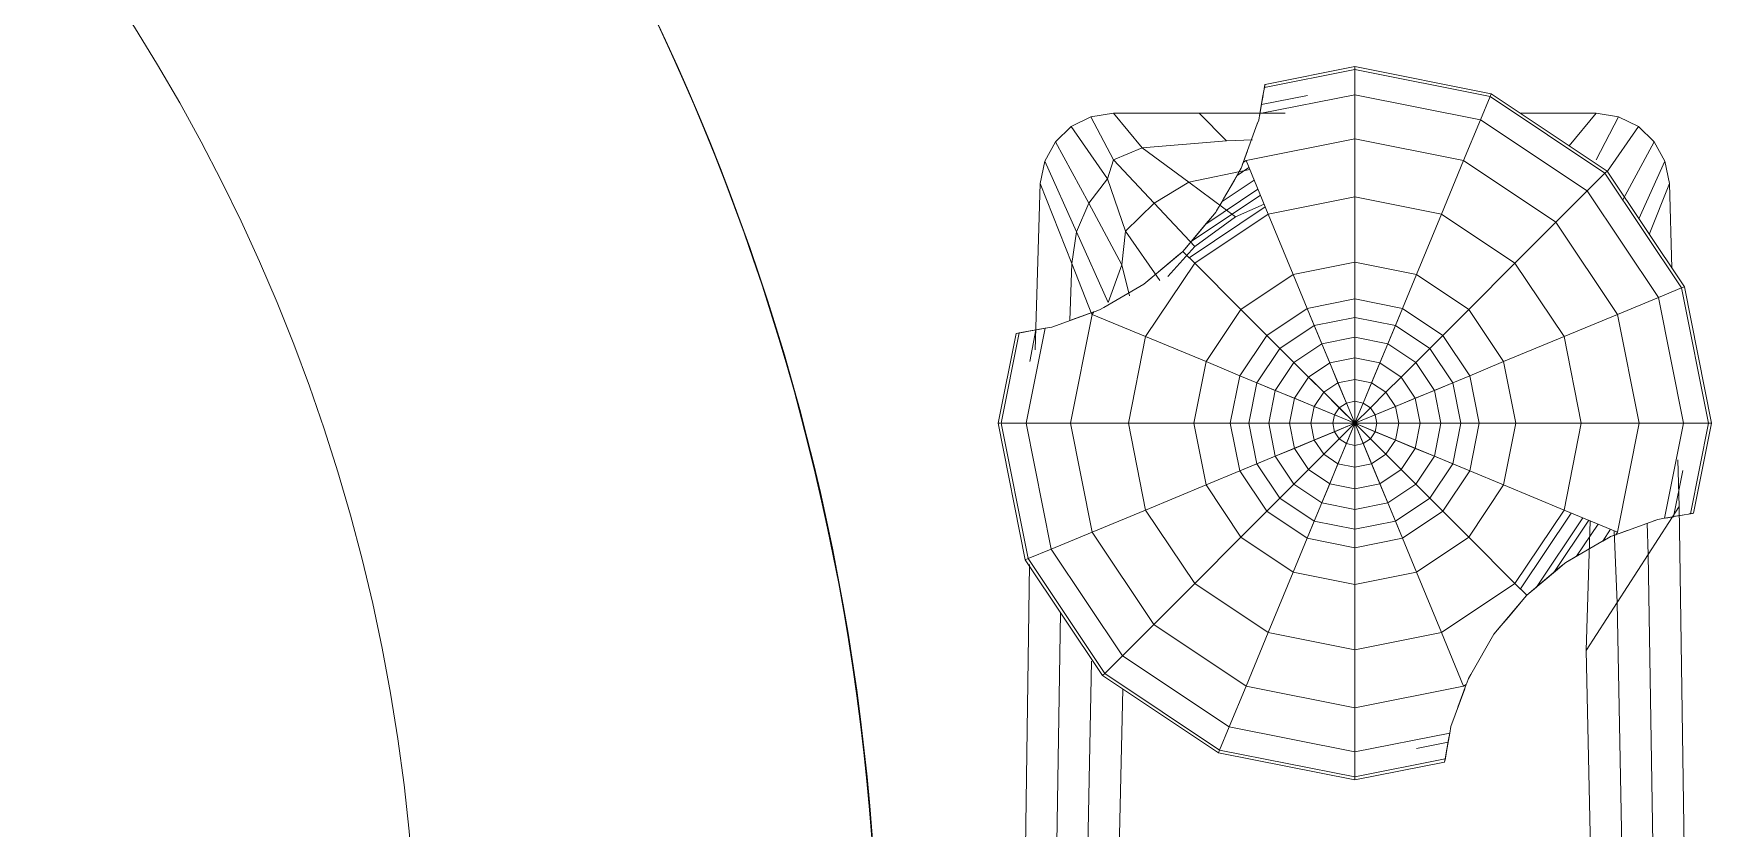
# Model space of a CAD drawing. Header units: inches. Extents: x 22 to 382261, y 22 to 371281.
# Drawn here: x 144686.1 to 144831.7, y 259341.5 to 259410.5 of the extents above; entities that cross this region are included whole.
import ezdxf

# ---------------------------------------------------------------- set-up
doc = ezdxf.new("R2010")
doc.units = ezdxf.units.IN
doc.header["$MEASUREMENT"] = 0
for name, color, linetype, lineweight in [('G-IMPT', 8, 'Continuous', 9), ('P-SANR-FIXT', 6, 'Continuous', 9), ('Q-CASE', 31, 'Continuous', 9)]:
    doc.layers.add(name, color=color, linetype=linetype, lineweight=lineweight)

# ---------------------------------------------------------------- blocks, each defined once
blk = doc.blocks.new('Modern_Vanity_9451 - Modern Vanity-784097-01-Ground floor DIMENSION PLAN')
at = {"layer": 'G-IMPT'}
for p, q in [((70.32, -9.51), (82.16, -7.16)), ((82.16, -7.16), (89.95, -8.71)), ((82.16, -7.42), (82.16, -7.16)), ((70.42, -9.76), (82.16, -7.42)), ((82.16, -9.59), (82.16, -7.42)), ((82.16, -7.42), (90, -8.98)), ((89.95, -8.71), (89.95, -8.72)), ((89.97, -8.8), (89.95, -8.71)), ((89.97, -8.8), (89.95, -8.72)), ((89.95, -8.72), (90.02, -9.09)), ((70.32, -9.51), (60.28, -16.22)), ((70.42, -9.76), (60.47, -16.41)), ((70.42, -9.76), (70.32, -9.51)), ((71.25, -11.76), (70.42, -9.76)), ((71.25, -11.76), (82.16, -9.59)), ((82.16, -13.42), (82.16, -9.59)), ((82.16, -9.59), (90.4, -11.23)), ((85.33, -10.08), (89.39, -9.95)), ((86.26, -9.65), (90.26, -10.44)), ((89.39, -9.95), (119.02, -9.53)), ((93.55, -12.65), (89.39, -9.95)), ((89.97, -8.8), (89.98, -8.88)), ((90, -8.98), (89.98, -8.88)), ((90.13, -9.7), (90, -8.98)), ((90.17, -9.95), (90.12, -9.66)), ((90.4, -11.23), (90.13, -9.7)), ((90.25, -10.41), (90.17, -9.95)), ((57.74, -12.12), (59.41, -11.2)), ((59.41, -11.2), (61.36, -10.81)), ((64.43, -13.45), (59.41, -11.2)), ((61.36, -10.81), (68.71, -10.59)), ((65.77, -12.55), (61.36, -10.81)), ((90.25, -10.41), (90.26, -10.44)), ((90.26, -10.44), (90.38, -11.13)), ((90.5, -11.8), (90.4, -11.23)), ((56.42, -13.5), (57.74, -12.12)), ((62.78, -14.86), (57.74, -12.12)), ((71.25, -11.76), (62, -17.94)), ((72.71, -15.3), (71.25, -11.76)), ((90.5, -11.8), (90.62, -12.13)), ((90.63, -12.16), (90.56, -11.98)), ((90.62, -12.13), (91.69, -15.08)), ((90.81, -12.75), (93.55, -12.65)), ((93.55, -12.65), (120.4, -12.21)), ((97.7, -15.35), (93.55, -12.65)), ((55.56, -15.21), (56.42, -13.5)), ((60.28, -16.17), (56.42, -13.5)), ((72.71, -15.3), (82.16, -13.42)), ((82.16, -18.46), (82.16, -13.42)), ((82.16, -13.42), (91.6, -15.3)), ((91.46, -14.46), (91.92, -15.71)), ((91.46, -14.46), (91.93, -15.72)), ((55.25, -17.17), (55.56, -15.21)), ((59.31, -17.16), (55.56, -15.21)), ((72.71, -15.3), (64.71, -20.65)), ((74.64, -19.95), (72.71, -15.3)), ((89.68, -19.95), (91.6, -15.3)), ((91.35, -15.91), (92.38, -16.59)), ((91.48, -15.6), (97.7, -15.35)), ((91.6, -15.3), (91.82, -15.45)), ((91.69, -15.08), (91.86, -15.56)), ((91.69, -15.08), (91.99, -15.91)), ((91.69, -15.08), (91.79, -15.34)), ((91.86, -15.56), (91.79, -15.34)), ((91.82, -15.45), (91.79, -15.34)), ((91.86, -15.56), (91.82, -15.45)), ((91.92, -15.71), (91.86, -15.56)), ((91.92, -15.71), (91.93, -15.72)), ((91.93, -15.72), (91.96, -15.83)), ((91.96, -15.83), (92.01, -15.96)), ((91.99, -15.91), (92.01, -15.96)), ((92.01, -15.96), (92.22, -16.32)), ((92.01, -15.96), (92.38, -16.59)), ((97.7, -15.35), (121.79, -14.89)), ((101.87, -18.04), (97.7, -15.35)), ((53.57, -26.26), (60.28, -16.22)), ((53.82, -26.36), (60.47, -16.41)), ((55.25, -23.75), (55.25, -17.17)), ((58.09, -19.5), (55.25, -17.17)), ((60.47, -16.41), (60.28, -16.22)), ((60.28, -16.22), (60.47, -16.41)), ((62, -17.94), (60.47, -16.41)), ((60.47, -16.41), (62, -17.94)), ((90.9, -17), (93.68, -18.86)), ((92.22, -16.32), (94.23, -19.8)), ((92.38, -16.59), (92.61, -17)), ((93.55, -18.63), (92.61, -17)), ((55.82, -27.19), (62, -17.94)), ((64.71, -20.65), (62, -17.94)), ((62, -17.94), (64.71, -20.65)), ((74.64, -19.95), (82.16, -18.46)), ((82.16, -24.13), (82.16, -18.46)), ((82.16, -18.46), (89.68, -19.95)), ((90.35, -18.32), (96.36, -22.33)), ((90.57, -17.8), (95.09, -20.83)), ((101.87, -18.04), (90.62, -17.68)), ((93.62, -18.75), (93.55, -18.63)), ((93.62, -18.75), (93.68, -18.86)), ((93.68, -18.86), (94.15, -19.66)), ((123.18, -17.57), (101.87, -18.04)), ((74.64, -19.95), (68.27, -24.21)), ((76.81, -25.19), (74.64, -19.95)), ((87.51, -25.19), (89.68, -19.95)), ((96.05, -24.21), (89.68, -19.95)), ((89.94, -19.33), (96.53, -23.73)), ((96.53, -23.73), (89.94, -19.33)), ((94.23, -19.8), (94.15, -19.66)), ((94.23, -19.8), (94.65, -20.3)), ((94.23, -19.8), (94.33, -19.92)), ((94.33, -19.92), (94.84, -20.53)), ((94.65, -20.3), (96.9, -22.98)), ((59.36, -28.66), (64.71, -20.65)), ((68.27, -24.21), (64.71, -20.65)), ((64.71, -20.65), (68.27, -24.21)), ((97.07, -23.19), (94.84, -20.53)), ((94.84, -20.53), (94.88, -20.57)), ((97.07, -23.19), (94.88, -20.57)), ((94.88, -20.57), (95.09, -20.83)), ((95.09, -20.83), (96.14, -22.08)), ((96.05, -24.21), (97.07, -23.19)), ((96.14, -22.08), (96.36, -22.33)), ((97.07, -23.19), (96.36, -22.33)), ((96.53, -23.73), (97.07, -23.19)), ((97.07, -23.19), (96.9, -22.98)), ((97.28, -23.36), (97.07, -23.19)), ((97.09, -23.2), (97.07, -23.19)), ((97.09, -23.2), (97.65, -23.67)), ((64.01, -30.58), (68.27, -24.21)), ((72.28, -28.22), (68.27, -24.21)), ((68.27, -24.21), (72.28, -28.22)), ((76.81, -25.19), (82.16, -24.13)), ((82.16, -27.3), (82.16, -24.13)), ((82.16, -24.13), (87.51, -25.19)), ((92.04, -28.22), (96.05, -24.21)), ((100.3, -30.58), (96.05, -24.21)), ((100.46, -26.03), (97.28, -23.36)), ((97.93, -23.9), (97.65, -23.67)), ((97.93, -23.9), (98.98, -24.78)), ((76.81, -25.19), (72.28, -28.22)), ((78.03, -28.13), (76.81, -25.19)), ((86.29, -28.13), (87.51, -25.19)), ((92.04, -28.22), (87.51, -25.19)), ((99.43, -25.17), (98.98, -24.78)), ((99.73, -25.42), (99.43, -25.17)), ((100.46, -26.03), (99.73, -25.42)), ((100.46, -26.03), (103.94, -28.04)), ((51.22, -38.1), (53.57, -26.26)), ((51.48, -38.1), (53.82, -26.36)), ((53.57, -26.26), (53.82, -26.36)), ((53.65, -38.1), (55.82, -27.19)), ((53.82, -26.36), (55.82, -27.19)), ((55.82, -27.19), (59.36, -28.66)), ((78.03, -28.13), (82.16, -27.3)), ((82.16, -28.91), (82.16, -27.3)), ((82.16, -27.3), (86.29, -28.13)), ((82.16, -38.1), (82.16, -27.3)), ((57.48, -38.1), (59.36, -28.66)), ((59.36, -28.66), (64.01, -30.58)), ((69.25, -32.75), (72.28, -28.22)), ((74.53, -30.47), (72.28, -28.22)), ((72.28, -28.22), (74.53, -30.47)), ((78.03, -28.13), (74.53, -30.47)), ((78.64, -29.61), (78.03, -28.13)), ((82.16, -38.1), (78.03, -28.13)), ((78.64, -29.61), (82.16, -28.91)), ((82.16, -38.1), (86.29, -28.13)), ((82.16, -30.63), (82.16, -28.91)), ((82.16, -28.91), (85.68, -29.61)), ((85.68, -29.61), (86.29, -28.13)), ((89.79, -30.47), (86.29, -28.13)), ((89.79, -30.47), (92.04, -28.22)), ((95.07, -32.75), (92.04, -28.22)), ((100.3, -30.58), (104.96, -28.66)), ((103.94, -28.04), (104.3, -28.25)), ((104.3, -28.25), (104.7, -28.39)), ((104.7, -28.39), (104.81, -28.43)), ((104.81, -28.43), (106.74, -29.13)), ((104.81, -28.43), (106.78, -29.15)), ((104.96, -28.66), (104.81, -28.43)), ((104.96, -28.66), (106.84, -38.1)), ((105.18, -28.57), (108.46, -29.76)), ((72.19, -33.97), (74.53, -30.47)), ((75.66, -31.6), (74.53, -30.47)), ((74.53, -30.47), (75.66, -31.6)), ((78.64, -29.61), (75.66, -31.6)), ((79.3, -31.2), (78.64, -29.61)), ((89.79, -30.47), (82.16, -38.1)), ((85.02, -31.2), (85.68, -29.61)), ((88.66, -31.6), (85.68, -29.61)), ((88.66, -31.6), (89.79, -30.47)), ((92.13, -33.97), (89.79, -30.47)), ((108.46, -29.76), (109.03, -29.86)), ((109.03, -29.86), (111.28, -30.26)), ((109.03, -29.86), (109.6, -29.96)), ((110.67, -38.1), (109.03, -29.86)), ((111.28, -30.26), (109.6, -29.96)), ((110.6, -30.14), (109.81, -30)), ((110.36, -32.74), (109.81, -30)), ((110.6, -30.14), (110.86, -30.18)), ((111.37, -30.27), (110.86, -30.18)), ((110.9, -30.19), (110.86, -30.18)), ((111.37, -30.27), (110.9, -30.19)), ((110.9, -30.19), (110.97, -30.2)), ((111.55, -30.31), (110.97, -30.2)), ((111.28, -30.26), (111.37, -30.27)), ((112.84, -38.1), (111.28, -30.26)), ((111.38, -30.28), (111.37, -30.27)), ((111.38, -30.28), (111.55, -30.31)), ((113.1, -38.1), (111.55, -30.31)), ((62.52, -38.1), (64.01, -30.58)), ((64.01, -30.58), (69.25, -32.75)), ((73.67, -34.58), (75.66, -31.6)), ((76.88, -32.82), (75.66, -31.6)), ((75.66, -31.6), (76.88, -32.82)), ((79.3, -31.2), (76.88, -32.82)), ((79.3, -31.2), (82.16, -30.63)), ((79.99, -32.86), (79.3, -31.2)), ((82.16, -32.43), (82.16, -30.63)), ((82.16, -30.63), (85.02, -31.2)), ((84.33, -32.86), (85.02, -31.2)), ((87.44, -32.82), (85.02, -31.2)), ((87.44, -32.82), (88.66, -31.6)), ((90.65, -34.58), (88.66, -31.6)), ((95.07, -32.75), (100.3, -30.58)), ((100.3, -30.58), (101.8, -38.1)), ((68.19, -38.1), (69.25, -32.75)), ((69.25, -32.75), (72.19, -33.97)), ((75.26, -35.24), (76.88, -32.82)), ((78.15, -34.09), (76.88, -32.82)), ((76.88, -32.82), (78.15, -34.09)), ((79.99, -32.86), (78.15, -34.09)), ((79.99, -32.86), (82.16, -32.43)), ((80.7, -34.58), (79.99, -32.86)), ((82.16, -34.29), (82.16, -32.43)), ((82.16, -32.43), (84.33, -32.86)), ((83.62, -34.58), (84.33, -32.86)), ((86.17, -34.09), (84.33, -32.86)), ((86.17, -34.09), (87.44, -32.82)), ((89.06, -35.24), (87.44, -32.82)), ((92.13, -33.97), (95.07, -32.75)), ((95.07, -32.75), (96.13, -38.1)), ((71.36, -38.1), (72.19, -33.97)), ((72.19, -33.97), (73.67, -34.58)), ((82.16, -38.1), (72.19, -33.97)), ((72.97, -38.1), (73.67, -34.58)), ((73.67, -34.58), (75.26, -35.24)), ((76.92, -35.93), (78.15, -34.09)), ((79.47, -35.41), (78.15, -34.09)), ((78.15, -34.09), (79.47, -35.41)), ((80.7, -34.58), (79.47, -35.41)), ((80.7, -34.58), (82.16, -34.29)), ((81.43, -36.34), (80.7, -34.58)), ((92.13, -33.97), (82.16, -38.1)), ((82.16, -36.19), (82.16, -34.29)), ((82.16, -34.29), (83.62, -34.58)), ((82.89, -36.34), (83.62, -34.58)), ((84.85, -35.41), (83.62, -34.58)), ((84.85, -35.41), (86.17, -34.09)), ((87.4, -35.93), (86.17, -34.09)), ((89.06, -35.24), (90.65, -34.58)), ((90.65, -34.58), (92.13, -33.97)), ((90.65, -34.58), (91.35, -38.1)), ((92.13, -33.97), (92.95, -38.1)), ((74.69, -38.1), (75.26, -35.24)), ((75.26, -35.24), (76.92, -35.93)), ((76.49, -38.1), (76.92, -35.93)), ((76.92, -35.93), (78.64, -36.64)), ((78.64, -36.64), (79.47, -35.41)), ((80.81, -36.75), (79.47, -35.41)), ((79.47, -35.41), (80.81, -36.75)), ((81.43, -36.34), (80.81, -36.75)), ((81.43, -36.34), (82.16, -36.19)), ((82.16, -38.1), (81.43, -36.34)), ((82.16, -38.1), (82.16, -36.19)), ((82.16, -36.19), (82.89, -36.34)), ((82.16, -38.1), (82.89, -36.34)), ((83.51, -36.75), (82.89, -36.34)), ((83.51, -36.75), (84.85, -35.41)), ((85.68, -36.64), (84.85, -35.41)), ((85.68, -36.64), (87.4, -35.93)), ((87.4, -35.93), (89.06, -35.24)), ((87.4, -35.93), (87.83, -38.1)), ((89.06, -35.24), (89.63, -38.1)), ((78.35, -38.1), (78.64, -36.64)), ((78.64, -36.64), (80.4, -37.37)), ((80.25, -38.1), (80.4, -37.37)), ((80.4, -37.37), (80.81, -36.75)), ((82.16, -38.1), (80.4, -37.37)), ((82.16, -38.1), (80.81, -36.75)), ((82.16, -38.1), (80.81, -36.75)), ((83.51, -36.75), (82.16, -38.1)), ((83.92, -37.37), (82.16, -38.1)), ((83.92, -37.37), (83.51, -36.75)), ((83.92, -37.37), (85.68, -36.64)), ((83.92, -37.37), (84.07, -38.1)), ((85.68, -36.64), (85.97, -38.1)), ((52.77, -45.89), (51.22, -38.1)), ((51.22, -38.1), (51.48, -38.1)), ((53.04, -45.94), (51.48, -38.1)), ((51.48, -38.1), (53.65, -38.1)), ((55.29, -46.34), (53.65, -38.1)), ((53.65, -38.1), (57.48, -38.1)), ((59.36, -47.54), (57.48, -38.1)), ((57.48, -38.1), (62.52, -38.1)), ((64.01, -45.62), (62.52, -38.1)), ((62.52, -38.1), (68.19, -38.1)), ((69.25, -43.45), (68.19, -38.1)), ((68.19, -38.1), (71.36, -38.1)), ((72.19, -42.23), (71.36, -38.1)), ((71.36, -38.1), (72.97, -38.1)), ((82.16, -38.1), (71.36, -38.1)), ((82.16, -38.1), (72.19, -42.23)), ((73.67, -41.62), (72.97, -38.1)), ((72.97, -38.1), (74.69, -38.1)), ((82.16, -38.1), (74.53, -45.73)), ((75.26, -40.96), (74.69, -38.1)), ((74.69, -38.1), (76.49, -38.1)), ((76.92, -40.27), (76.49, -38.1)), ((76.49, -38.1), (78.35, -38.1)), ((82.16, -38.1), (78.03, -48.07)), ((78.64, -39.56), (78.35, -38.1)), ((78.35, -38.1), (80.25, -38.1)), ((78.64, -39.56), (80.4, -38.83)), ((80.4, -38.83), (80.25, -38.1)), ((82.16, -38.1), (80.25, -38.1)), ((80.4, -38.83), (82.16, -38.1)), ((80.81, -39.45), (80.4, -38.83)), ((80.81, -39.45), (82.16, -38.1)), ((82.16, -38.1), (81.43, -39.86)), ((82.16, -38.1), (84.07, -38.1)), ((82.16, -38.1), (83.92, -38.83)), ((82.16, -38.1), (82.89, -39.86)), ((82.16, -38.1), (82.16, -40.01)), ((82.16, -38.1), (92.04, -47.98)), ((82.16, -38.1), (92.04, -47.98)), ((82.16, -38.1), (92.95, -38.1)), ((82.16, -38.1), (92.13, -42.23)), ((82.16, -38.1), (86.29, -48.07)), ((82.16, -38.1), (82.16, -48.9)), ((83.92, -38.83), (83.51, -39.45)), ((84.07, -38.1), (83.92, -38.83)), ((83.92, -38.83), (85.68, -39.56)), ((84.07, -38.1), (85.97, -38.1)), ((85.97, -38.1), (85.68, -39.56)), ((85.97, -38.1), (87.83, -38.1)), ((87.83, -38.1), (87.4, -40.27)), ((87.83, -38.1), (89.63, -38.1)), ((89.63, -38.1), (89.06, -40.96)), ((89.63, -38.1), (91.35, -38.1)), ((91.35, -38.1), (90.65, -41.62)), ((91.35, -38.1), (92.95, -38.1)), ((92.95, -38.1), (92.13, -42.23)), ((92.95, -38.1), (96.13, -38.1)), ((96.13, -38.1), (95.07, -43.45)), ((96.13, -38.1), (101.8, -38.1)), ((101.8, -38.1), (100.3, -45.62)), ((101.8, -38.1), (106.84, -38.1)), ((106.84, -38.1), (104.96, -47.54)), ((106.84, -38.1), (110.67, -38.1)), ((110.67, -38.1), (108.5, -49.01)), ((110.5, -49.84), (112.84, -38.1)), ((110.67, -38.1), (112.84, -38.1)), ((110.75, -49.94), (113.1, -38.1)), ((112.84, -38.1), (113.1, -38.1)), ((75.26, -40.96), (76.92, -40.27)), ((76.92, -40.27), (78.64, -39.56)), ((78.15, -42.11), (76.92, -40.27)), ((79.47, -40.79), (78.64, -39.56)), ((79.47, -40.79), (80.81, -39.45)), ((80.7, -41.62), (81.43, -39.86)), ((80.81, -39.45), (81.43, -39.86)), ((82.16, -40.01), (81.43, -39.86)), ((82.89, -39.86), (82.16, -40.01)), ((82.16, -41.91), (82.16, -40.01)), ((83.51, -39.45), (82.89, -39.86)), ((83.62, -41.62), (82.89, -39.86)), ((83.51, -39.45), (84.85, -40.79)), ((84.85, -40.79), (83.51, -39.45)), ((85.68, -39.56), (84.85, -40.79)), ((85.68, -39.56), (87.4, -40.27)), ((87.4, -40.27), (86.17, -42.11)), ((87.4, -40.27), (89.06, -40.96)), ((54.5, -46.2), (53.71, -42.2)), ((72.19, -42.23), (73.67, -41.62)), ((73.67, -41.62), (75.26, -40.96)), ((75.66, -44.6), (73.67, -41.62)), ((76.88, -43.38), (75.26, -40.96)), ((76.88, -43.38), (78.15, -42.11)), ((78.15, -42.11), (79.47, -40.79)), ((78.15, -42.11), (79.99, -43.34)), ((79.47, -40.79), (80.7, -41.62)), ((79.99, -43.34), (80.7, -41.62)), ((82.16, -41.91), (80.7, -41.62)), ((83.62, -41.62), (82.16, -41.91)), ((82.16, -43.77), (82.16, -41.91)), ((84.85, -40.79), (83.62, -41.62)), ((84.33, -43.34), (83.62, -41.62)), ((86.17, -42.11), (84.33, -43.34)), ((84.85, -40.79), (86.17, -42.11)), ((86.17, -42.11), (84.85, -40.79)), ((86.17, -42.11), (87.44, -43.38)), ((87.44, -43.38), (86.17, -42.11)), ((89.06, -40.96), (87.44, -43.38)), ((90.65, -41.62), (88.66, -44.6)), ((89.06, -40.96), (90.65, -41.62)), ((90.65, -41.62), (92.13, -42.23)), ((64.01, -45.62), (69.25, -43.45)), ((69.25, -43.45), (72.19, -42.23)), ((72.28, -47.98), (69.25, -43.45)), ((74.53, -45.73), (72.19, -42.23)), ((75.66, -44.6), (76.88, -43.38)), ((76.88, -43.38), (79.3, -45)), ((79.3, -45), (79.99, -43.34)), ((82.16, -43.77), (79.99, -43.34)), ((84.33, -43.34), (82.16, -43.77)), ((85.02, -45), (84.33, -43.34)), ((87.44, -43.38), (85.02, -45)), ((87.44, -43.38), (88.66, -44.6)), ((88.66, -44.6), (87.44, -43.38)), ((92.13, -42.23), (89.79, -45.73)), ((95.07, -43.45), (92.04, -47.98)), ((92.13, -42.23), (95.07, -43.45)), ((95.07, -43.45), (100.3, -45.62)), ((55.25, -51.61), (55.25, -44.14)), ((74.53, -45.73), (75.66, -44.6)), ((75.66, -44.6), (78.64, -46.59)), ((78.64, -46.59), (79.3, -45)), ((82.16, -45.57), (79.3, -45)), ((82.16, -45.57), (82.16, -43.77)), ((85.02, -45), (82.16, -45.57)), ((85.68, -46.59), (85.02, -45)), ((88.66, -44.6), (85.68, -46.59)), ((88.66, -44.6), (89.79, -45.73)), ((89.79, -45.73), (88.66, -44.6)), ((52.78, -45.9), (52.77, -45.89)), ((52.86, -45.91), (52.77, -45.89)), ((53.15, -45.96), (52.78, -45.9)), ((52.86, -45.91), (52.78, -45.9)), ((52.94, -45.92), (52.86, -45.91)), ((53.04, -45.94), (52.94, -45.92)), ((53.04, -45.94), (53.76, -46.07)), ((53.72, -46.06), (54.01, -46.11)), ((55.29, -46.34), (53.76, -46.07)), ((54.01, -46.11), (54.47, -46.19)), ((54.5, -46.2), (54.47, -46.19)), ((55.53, -46.38), (54.5, -46.2)), ((55.86, -46.44), (55.29, -46.34)), ((56.19, -46.56), (55.86, -46.44)), ((56.04, -46.5), (56.22, -46.57)), ((59.14, -47.63), (56.19, -46.56)), ((59.36, -47.54), (64.01, -45.62)), ((64.89, -51.03), (61.86, -46.51)), ((66.39, -52.3), (62.38, -46.29)), ((63.16, -45.97), (64.26, -48.45)), ((67.79, -52.47), (63.39, -45.88)), ((67.79, -52.47), (63.39, -45.88)), ((64.01, -45.62), (68.27, -51.99)), ((72.28, -47.98), (74.53, -45.73)), ((74.53, -45.73), (78.03, -48.07)), ((82.16, -47.29), (82.16, -45.57)), ((89.79, -45.73), (86.29, -48.07)), ((89.79, -45.73), (92.04, -47.98)), ((92.04, -47.98), (89.79, -45.73)), ((100.3, -45.62), (96.05, -51.99)), ((100.3, -45.62), (104.96, -47.54)), ((57.66, -49.22), (57.57, -46.99)), ((59.78, -47.87), (58.51, -47.41)), ((58.51, -47.41), (59.77, -47.86)), ((59.97, -47.93), (59.14, -47.63)), ((59.61, -47.81), (59.14, -47.63)), ((59.4, -47.73), (59.14, -47.63)), ((59.5, -47.77), (59.36, -47.54)), ((59.61, -47.81), (59.4, -47.73)), ((59.5, -47.77), (59.4, -47.73)), ((59.61, -47.81), (59.5, -47.77)), ((59.61, -47.81), (59.77, -47.86)), ((59.78, -47.87), (59.77, -47.86)), ((59.89, -47.91), (59.78, -47.87)), ((60.02, -47.95), (59.89, -47.91)), ((60.65, -48.32), (59.97, -47.29)), ((60.02, -47.95), (59.97, -47.93)), ((60.02, -47.95), (60.38, -48.16)), ((60.65, -48.32), (60.02, -47.95)), ((61.25, -52.5), (60.15, -47.22)), ((62.92, -49.62), (61.06, -46.84)), ((68.27, -51.99), (72.28, -47.98)), ((72.28, -47.98), (76.81, -51.01)), ((78.03, -48.07), (78.64, -46.59)), ((82.16, -47.29), (78.64, -46.59)), ((85.68, -46.59), (82.16, -47.29)), ((82.16, -48.9), (82.16, -47.29)), ((86.29, -48.07), (85.68, -46.59)), ((92.04, -47.98), (87.51, -51.01)), ((92.04, -47.98), (96.05, -51.99)), ((96.05, -51.99), (92.04, -47.98)), ((104.96, -47.54), (99.61, -55.55)), ((104.96, -47.54), (108.5, -49.01)), ((57.66, -49.22), (55.25, -51.61)), ((58.25, -56.56), (57.66, -49.22)), ((63.85, -50.17), (60.38, -48.16)), ((61.06, -48.55), (60.65, -48.32)), ((62.69, -49.49), (61.06, -48.55)), ((64.26, -48.45), (61.25, -52.5)), ((66.83, -51.98), (64.26, -48.45)), ((76.81, -51.01), (78.03, -48.07)), ((82.16, -48.9), (78.03, -48.07)), ((86.29, -48.07), (82.16, -48.9)), ((82.16, -52.07), (82.16, -48.9)), ((87.51, -51.01), (86.29, -48.07)), ((108.5, -49.01), (102.32, -58.26)), ((108.5, -49.01), (110.5, -49.84)), ((62.69, -49.49), (62.81, -49.56)), ((62.92, -49.62), (62.81, -49.56)), ((63.72, -50.09), (62.92, -49.62)), ((63.85, -50.17), (63.72, -50.09)), ((63.98, -50.27), (63.85, -50.17)), ((64.36, -50.59), (63.85, -50.17)), ((64.59, -50.78), (63.98, -50.27)), ((67.04, -52.84), (64.36, -50.59)), ((67.25, -53.01), (64.59, -50.78)), ((64.63, -50.82), (64.59, -50.78)), ((67.25, -53.01), (64.63, -50.82)), ((64.89, -51.03), (64.63, -50.82)), ((110.5, -49.84), (103.85, -59.79)), ((110.75, -49.94), (104.04, -59.98)), ((110.5, -49.84), (110.75, -49.94)), ((55.25, -59.03), (55.25, -51.61)), ((66.83, -51.98), (63.07, -55.51)), ((66.13, -52.08), (64.89, -51.03)), ((66.13, -52.08), (66.39, -52.3)), ((66.39, -52.3), (67.25, -53.01)), ((69.43, -54.32), (66.83, -51.98)), ((67.25, -53.01), (68.27, -51.99)), ((68.27, -51.99), (74.64, -56.25)), ((74.64, -56.25), (76.81, -51.01)), ((82.16, -52.07), (76.81, -51.01)), ((87.51, -51.01), (82.16, -52.07)), ((82.16, -57.74), (82.16, -52.07)), ((89.68, -56.25), (87.51, -51.01)), ((96.05, -51.99), (89.68, -56.25)), ((96.05, -51.99), (99.61, -55.55)), ((99.61, -55.55), (96.05, -51.99)), ((61.25, -52.5), (58.25, -56.56)), ((63.07, -55.51), (61.25, -52.5)), ((67.25, -53.01), (67.04, -52.84)), ((67.25, -53.01), (67.79, -52.47)), ((67.25, -53.01), (67.42, -53.22)), ((67.25, -53.01), (67.26, -53.03)), ((67.73, -53.59), (67.26, -53.03)), ((67.42, -53.22), (70.09, -56.4)), ((67.96, -53.87), (67.73, -53.59)), ((69.78, -55.02), (65.49, -58)), ((67.96, -53.87), (68.84, -54.92)), ((68.84, -54.92), (69.22, -55.37)), ((58.25, -56.56), (55.25, -59.03)), ((59.31, -59.04), (58.25, -56.56)), ((63.07, -55.51), (59.31, -59.04)), ((65.49, -58), (63.07, -55.51)), ((69.22, -55.37), (69.48, -55.67)), ((70.09, -56.4), (69.48, -55.67)), ((70.09, -56.4), (72.1, -59.88)), ((72.71, -60.9), (74.64, -56.25)), ((82.16, -57.74), (74.64, -56.25)), ((89.68, -56.25), (82.16, -57.74)), ((91.6, -60.9), (89.68, -56.25)), ((99.61, -55.55), (91.6, -60.9)), ((99.61, -55.55), (102.32, -58.26)), ((102.32, -58.26), (99.61, -55.55)), ((65.49, -58), (60.95, -59.56)), ((68.4, -58.3), (65.49, -58)), ((71.09, -57.64), (68.4, -58.3)), ((82.16, -62.78), (82.16, -57.74)), ((55.56, -60.99), (55.25, -59.03)), ((59.31, -59.04), (55.56, -60.99)), ((60.95, -59.56), (56.42, -62.7)), ((60.95, -59.56), (59.31, -59.04)), ((63.06, -61.19), (60.95, -59.56)), ((68.4, -58.3), (63.06, -61.19)), ((71.68, -59.5), (65.54, -62.25)), ((71.68, -59.5), (68.4, -58.3)), ((102.32, -58.26), (93.07, -64.44)), ((102.32, -58.26), (103.85, -59.79)), ((103.85, -59.79), (102.32, -58.26)), ((123.18, -58.63), (105.21, -58.23)), ((56.42, -62.7), (55.56, -60.99)), ((72.71, -60.92), (68.29, -62.66)), ((72.31, -60.24), (72.1, -59.88)), ((72.45, -60.64), (72.31, -60.24)), ((72.49, -60.75), (72.45, -60.64)), ((73.21, -62.72), (72.49, -60.75)), ((72.49, -60.75), (73.19, -62.68)), ((72.49, -60.75), (72.71, -60.9)), ((72.63, -61.12), (73.82, -64.4)), ((72.71, -60.9), (82.16, -62.78)), ((91.6, -60.9), (82.16, -62.78)), ((93.07, -64.44), (91.6, -60.9)), ((103.85, -59.79), (93.9, -66.44)), ((104.04, -59.98), (94, -66.69)), ((121.79, -61.31), (102.78, -60.95)), ((103.85, -59.79), (104.04, -59.98)), ((104.04, -59.98), (103.85, -59.79)), ((63.06, -61.19), (57.74, -64.08)), ((65.54, -62.25), (59.41, -65)), ((65.54, -62.25), (63.06, -61.19)), ((68.29, -62.66), (65.54, -62.25)), ((57.74, -64.08), (56.42, -62.7)), ((68.29, -62.66), (61.36, -65.39)), ((73.25, -62.83), (68.29, -62.66)), ((82.16, -66.61), (82.16, -62.78)), ((120.4, -63.99), (98.57, -63.63)), ((59.41, -65), (57.74, -64.08)), ((61.36, -65.39), (59.41, -65)), ((75.78, -65.83), (61.36, -65.39)), ((73.92, -64.97), (73.82, -64.4)), ((73.92, -64.97), (74.32, -67.22)), ((73.92, -64.97), (74.02, -65.54)), ((73.92, -64.97), (82.16, -66.61)), ((82.16, -66.61), (93.07, -64.44)), ((93.9, -66.44), (93.07, -64.44)), ((74.32, -67.22), (74.02, -65.54)), ((74.06, -65.76), (74.2, -66.54)), ((74.06, -65.76), (76.8, -66.3)), ((74.24, -66.8), (74.2, -66.54)), ((74.33, -67.31), (74.24, -66.8)), ((74.24, -66.8), (74.25, -66.84)), ((74.33, -67.31), (74.25, -66.84)), ((74.25, -66.84), (74.26, -66.91)), ((74.26, -66.91), (74.37, -67.49)), ((82.16, -68.78), (93.9, -66.44)), ((82.16, -68.78), (82.16, -66.61)), ((82.16, -69.04), (94, -66.69)), ((94, -66.69), (93.9, -66.44)), ((119.02, -66.67), (94.41, -66.32)), ((74.33, -67.31), (74.32, -67.22)), ((74.32, -67.22), (82.16, -68.78)), ((74.33, -67.31), (74.34, -67.32)), ((74.34, -67.32), (74.37, -67.49)), ((74.37, -67.49), (82.16, -69.04)), ((82.16, -68.86), (82.16, -69.04)), ((82.16, -69.04), (82.16, -68.86))]:
    blk.add_line(p, q, dxfattribs=at)
at = {"layer": 'P-SANR-FIXT'}
for radius, start in [(200, 92.15), (160, 92.641)]:
    blk.add_arc((133.04, -279.4), radius, start, 360, dxfattribs=at)
at = {"layer": 'Q-CASE'}
blk.add_arc((133.04, -279.77), 200.31, 92.097, 180, dxfattribs=at)

msp = doc.modelspace()

# ---------------------------------------------------------------- block references
at = {"layer": 'Q-CASE', "rotation": 270.0000000000001}
msp.add_blockref('Modern_Vanity_9451 - Modern Vanity-784097-01-Ground floor DIMENSION PLAN', (144838.82, 259458.8), dxfattribs=at)

doc.saveas('drawing.dxf')
